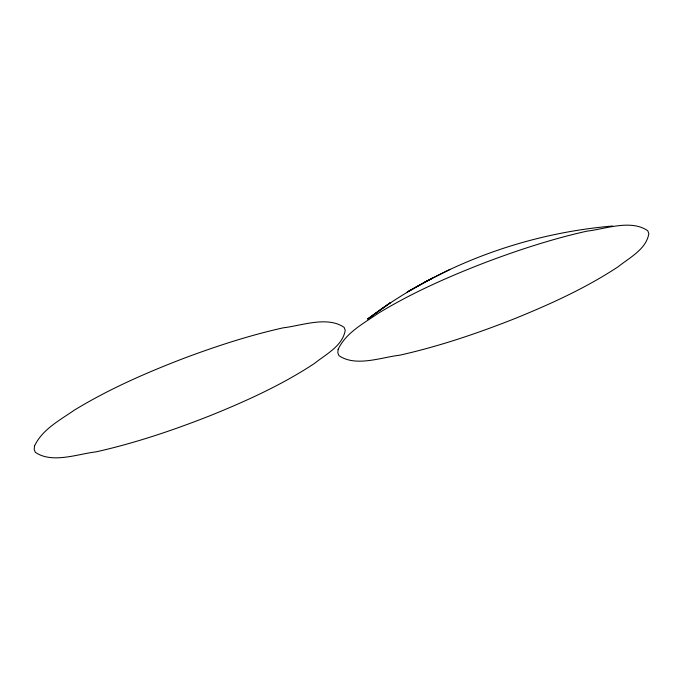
<?xml version="1.0" encoding="UTF-8"?>
<svg xmlns="http://www.w3.org/2000/svg" width="683" height="683" viewBox="0 0 683 683"><rect width="100%" height="100%" fill="white"/><g stroke="black" fill="none" stroke-linecap="round" stroke-linejoin="round"><path stroke-width="1.02" d="M367.744 318.995L390.574 302.518L367.744 318.995C438.238 265.567 524.672 233.518 612.668 226.013M424.561 282.224L450.148 269.375M34.517 446.008L34.201 449.423L35.32 452.3C52.207 463.911 77.666 453.982 96.243 451.822C135.661 442.96 174.045 429.957 211.585 415.102C247.161 400.622 282.395 384.623 314.53 363.407C325.868 354.255 342.712 345.965 345.231 330.231L344.112 327.362C327.225 315.751 301.766 325.68 283.189 327.831C249.056 335.464 215.743 346.341 183.035 358.635C145.616 373.029 108.691 389.208 74.404 410.107C59.908 420.19 42.303 429.325 34.517 446.008M338.136 349.354L337.82 352.769L338.939 355.638C355.826 367.249 381.285 357.32 399.862 355.169C439.28 346.307 477.665 333.295 515.204 318.449C550.78 303.961 586.014 287.961 618.149 266.754C629.487 257.602 646.331 249.312 648.85 233.577L647.732 230.7C630.844 219.089 605.386 229.018 586.808 231.178C552.675 238.811 519.362 249.688 486.655 261.973C449.235 276.376 412.31 292.555 378.023 313.454C363.527 323.529 345.922 332.672 338.136 349.354M415.264 287.526L407.179 292.025L432.416 278.101L415.264 287.526"/></g></svg>
